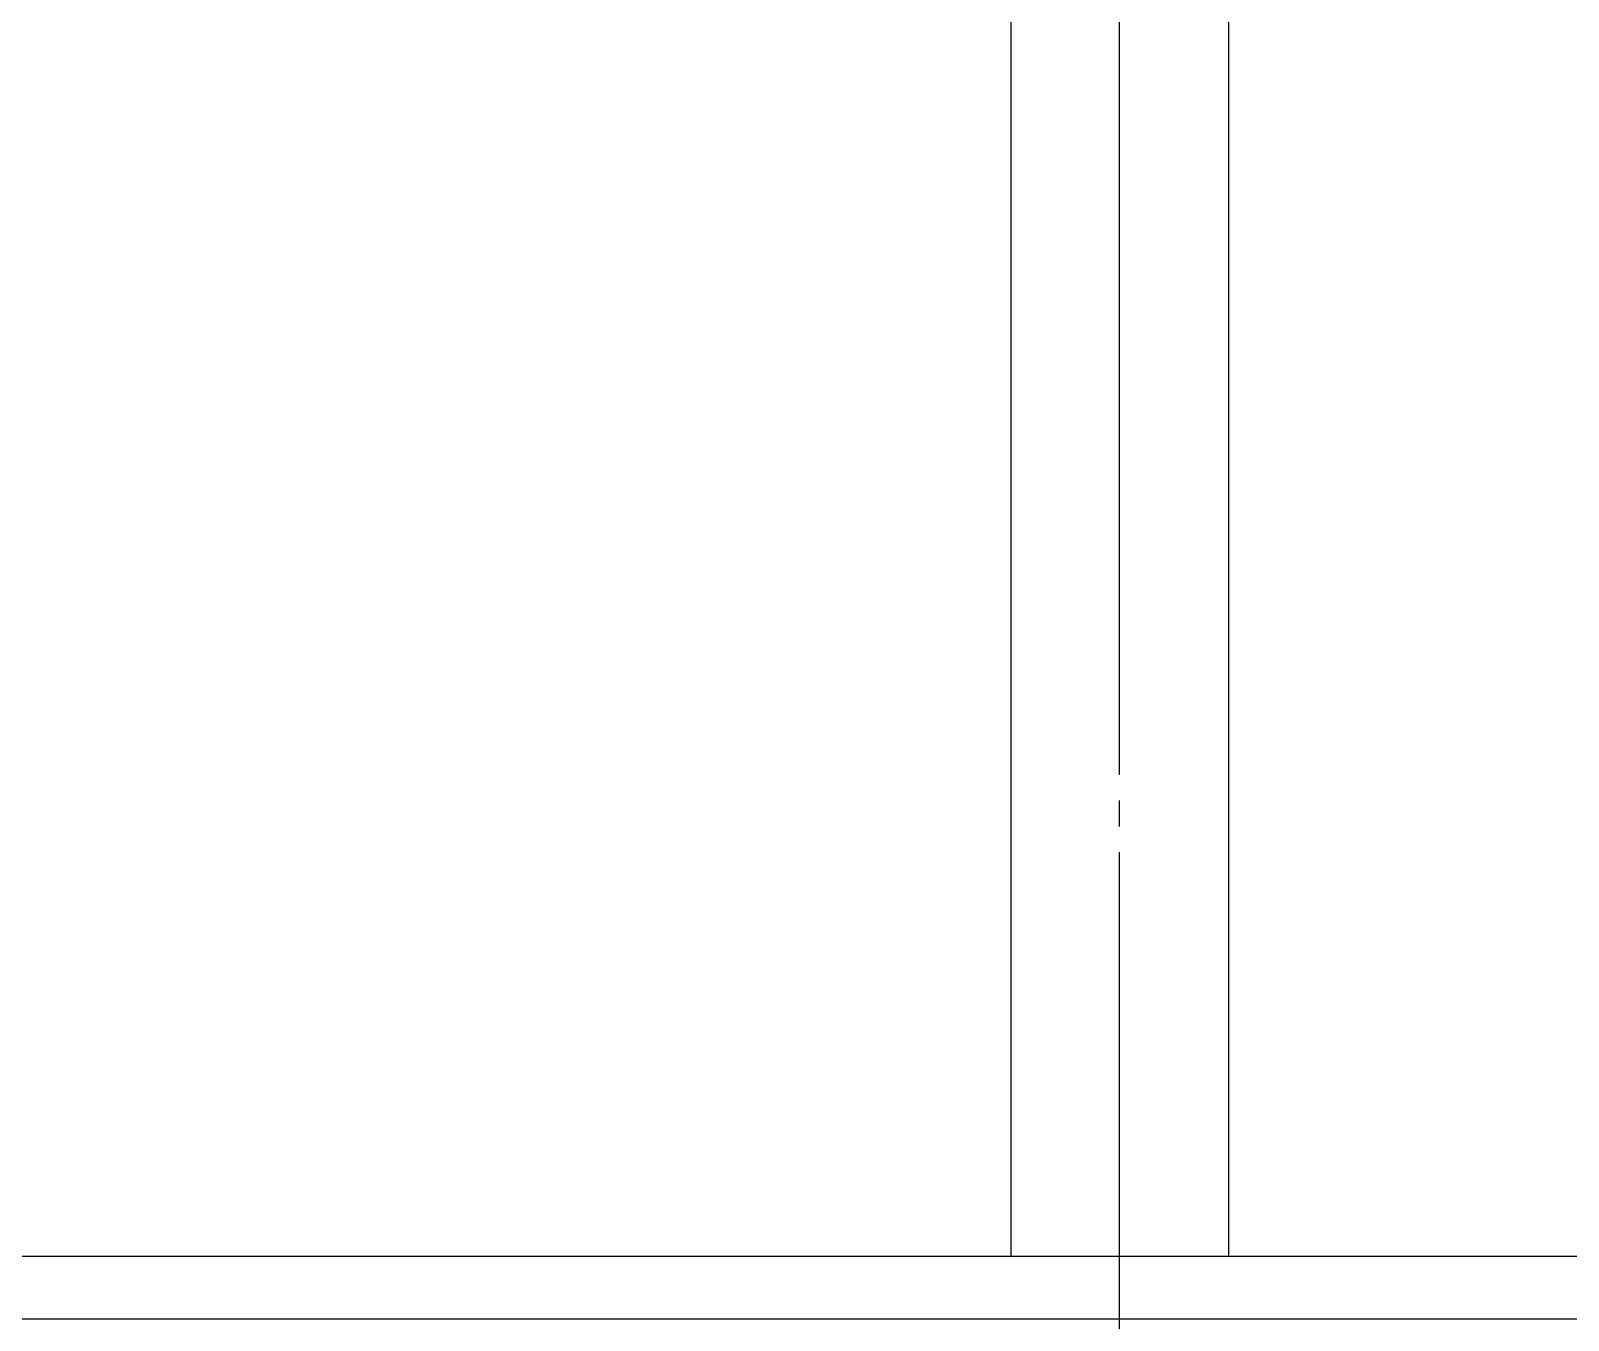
# Model space of a CAD drawing. Header units: millimetres. Extents: x -32710 to 654186, y -254124 to 420220.
# Drawn here: x 235700 to 240642, y 396495 to 400639 of the extents above; entities that cross this region are included whole.
import ezdxf

# ---------------------------------------------------------------- set-up
doc = ezdxf.new("R2010")
doc.units = ezdxf.units.MM
doc.header["$LTSCALE"] = 1000
doc.linetypes.add('TPH12-SEC-@E$0$CENTERK5', pattern=[6.916, 6.667, -0.083, 0.083, -0.083])
for name, color, linetype in [('TPH12-SEC-@E$0$H-SIN', 252, 'TPH12-SEC-@E$0$CENTERK5'), ('TPH12-SEC-@E$0$KABE1', 252, 'Continuous'), ('TPH12-SEC-@E$0$STEEL3', 252, 'Continuous')]:
    doc.layers.add(name, color=color, linetype=linetype)

# ---------------------------------------------------------------- blocks, each defined once
blk = doc.blocks.new('TPH12-SEC-@E')
at = {"layer": 'TPH12-SEC-@E$0$H-SIN'}
for p, q in [((239200, 377500), (239200, 414000)), ((298929.6, 396700), (18729.6, 396700))]:
    blk.add_line(p, q, dxfattribs=at)
at = {"layer": 'TPH12-SEC-@E$0$KABE1'}
blk.add_lwpolyline([(199600, 396500), (260200, 396500), (260200, 396700), (199600, 396700), (199600, 396500)], dxfattribs=at)
at = {"layer": 'TPH12-SEC-@E$0$STEEL3'}
for p, q in [((238850, 406150), (238850, 396700)), ((239550, 406150), (239550, 396700)), ((183400, 396500), (272340, 396500))]:
    blk.add_line(p, q, dxfattribs=at)

msp = doc.modelspace()

# ---------------------------------------------------------------- block references
msp.add_blockref('TPH12-SEC-@E', (0, 0))

doc.saveas('drawing.dxf')
